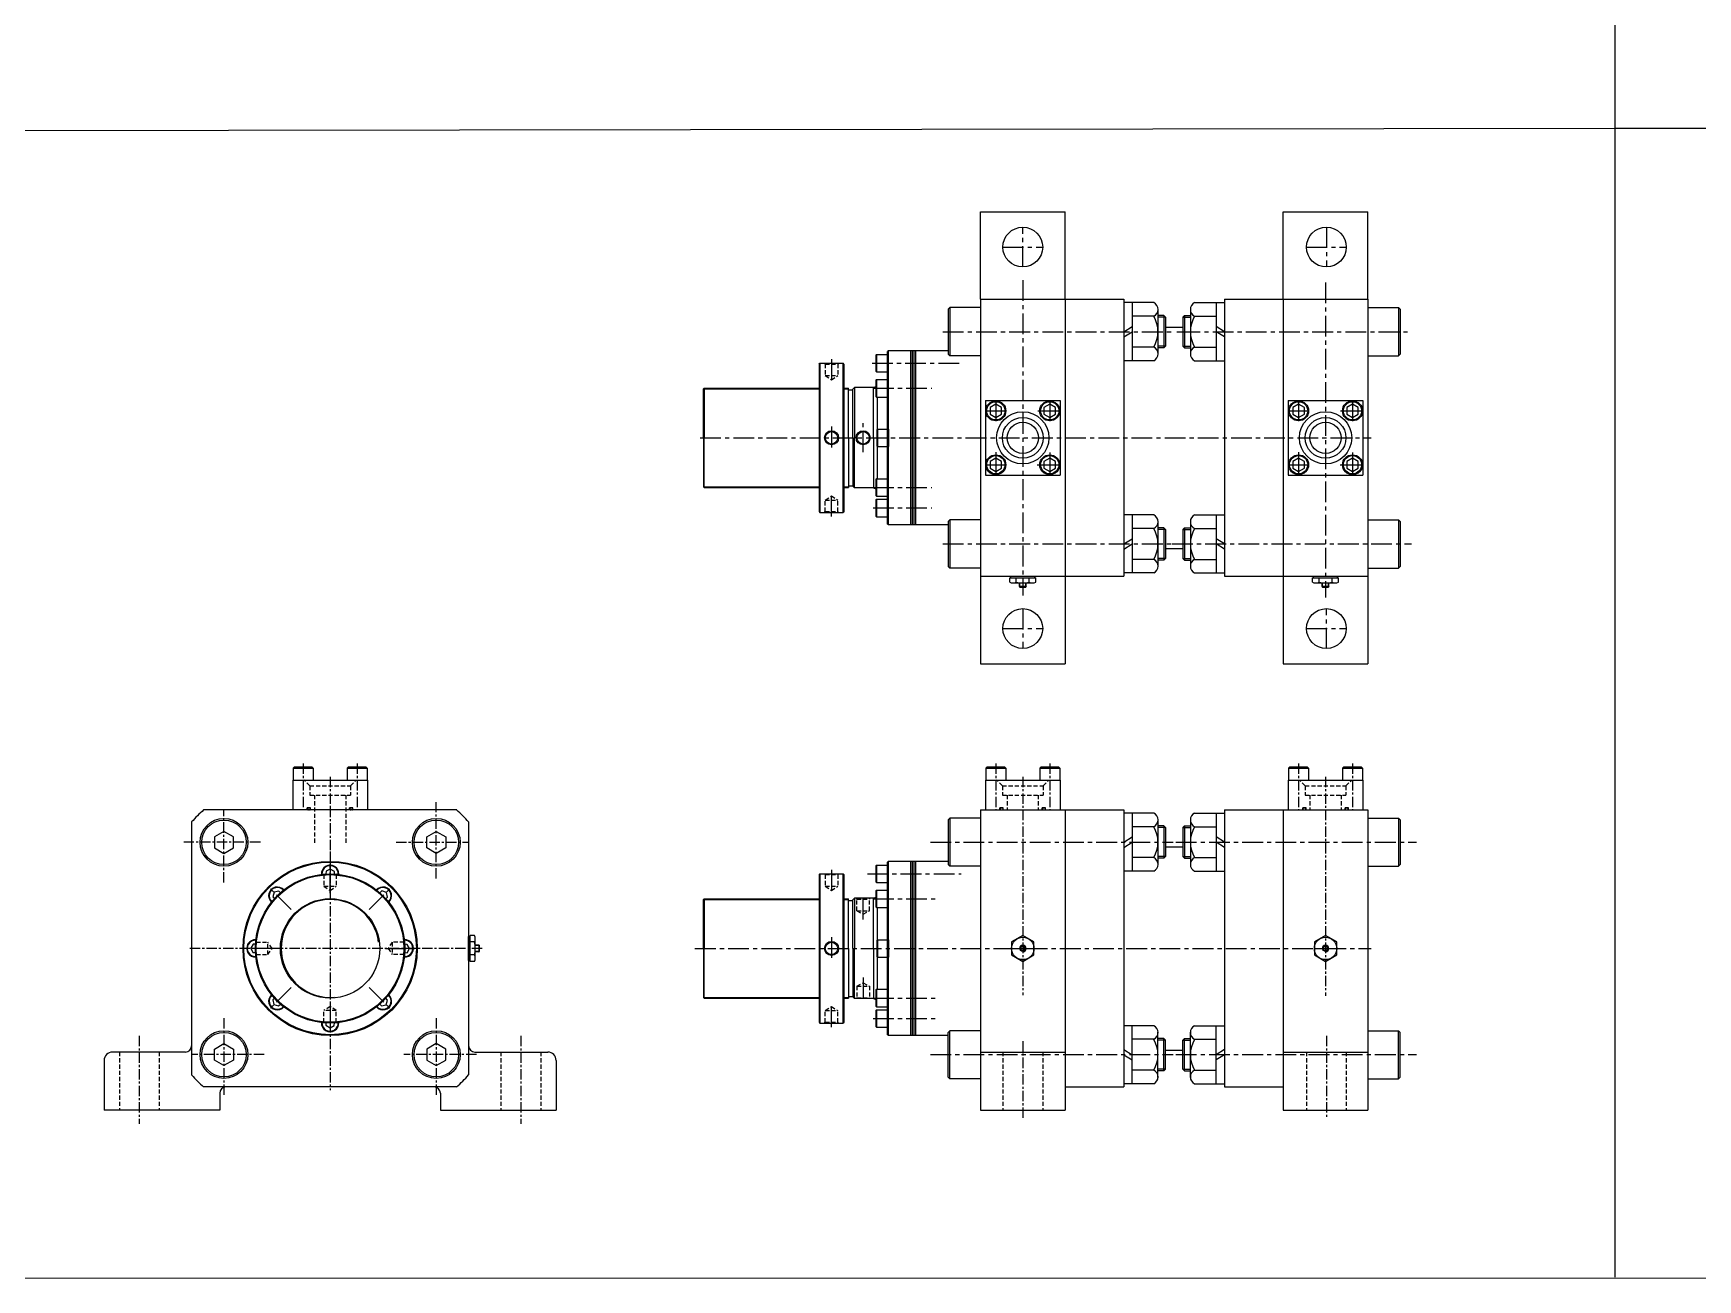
# Model space of a CAD drawing. Extents: x -819 to 10154, y 0 to 4840.
# Drawn here: x 6078 to 8085, y 0 to 1503 of the extents above; entities that cross this region are included whole.
import ezdxf

# ---------------------------------------------------------------- set-up
doc = ezdxf.new("R2010")
doc.units = 0
doc.header["$LTSCALE"] = 10
doc.header["$MEASUREMENT"] = 0
for name, pattern in [('CENTER', [2, 1.25, -0.25, 0.25, -0.25]), ('CENTERX2', [4, 2.5, -0.5, 0.5, -0.5]), ('HIDDENX2', [0.75, 0.5, -0.25])]:
    doc.linetypes.add(name, pattern=pattern)
doc.layers.get('0').update_dxf_attribs({"linetype": 'CONTINUOUS'})
doc.layers.get('DEFPOINTS').update_dxf_attribs({"linetype": 'CONTINUOUS'})
for name, color, linetype in [('BOM-UDEF', 3, 'CONTINUOUS'), ('CEN', 1, 'CENTERX2'), ('HID', 2, 'HIDDENX2'), ('ML', 7, 'CONTINUOUS')]:
    doc.layers.add(name, color=color, linetype=linetype)

msp = doc.modelspace()

# ---------------------------------------------------------------- linework, layer by layer
for p, q in [((7984.8, 3006.3), (7984.8, 3)), ((5969.5, 1385.9), (7984.8, 1388.9)), ((7984.8, 1388.9), (10154, 1388.9)), ((0, 0), (10154, 3))]:
    msp.add_line(p, q)
at = {"color": 7, "linetype": 'Continuous'}
for p, q in [((7255.3, 841.3), (7255.3, 846.3)), ((7255.3, 846.3), (7261.6, 846.3)), ((7256.3, 846.3), (7256.3, 848.3)), ((7256.3, 848.3), (7285.5, 848.3)), ((7261.6, 846.3), (7286.5, 846.3)), ((7263.1, 841.3), (7263.1, 846.3)), ((7278.7, 841.3), (7278.7, 846.3)), ((7285.5, 846.3), (7285.5, 848.3)), ((7286.5, 841.3), (7286.5, 846.3)), ((7620.3, 841.3), (7620.3, 846.3)), ((7620.3, 846.3), (7626.6, 846.3)), ((7621.3, 846.3), (7621.3, 848.3)), ((7621.3, 848.3), (7650.5, 848.3)), ((7626.6, 846.3), (7651.5, 846.3)), ((7628.1, 841.3), (7628.1, 846.3)), ((7643.7, 841.3), (7643.7, 846.3)), ((7650.5, 846.3), (7650.5, 848.3)), ((7651.5, 841.3), (7651.5, 846.3)), ((7258.5, 840.3), (7283.3, 840.3)), ((7266.9, 840.5), (7266.9, 840.5)), ((7266.9, 835.8), (7266.9, 840.3)), ((7266.9, 835.8), (7267.4, 835.3)), ((7274.9, 835.8), (7266.9, 835.8)), ((7267.4, 835.3), (7274.4, 835.3)), ((7274.9, 835.8), (7274.4, 835.3)), ((7274.9, 835.8), (7274.9, 840.3)), ((7623.5, 840.3), (7648.3, 840.3)), ((7631.9, 840.5), (7631.9, 840.5)), ((7631.9, 835.8), (7631.9, 840.3)), ((7631.9, 835.8), (7632.4, 835.3)), ((7639.9, 835.8), (7631.9, 835.8)), ((7632.4, 835.3), (7639.4, 835.3)), ((7639.9, 835.8), (7639.4, 835.3)), ((7639.9, 835.8), (7639.9, 840.3)), ((6602.8, 384.9), (6602.8, 414.1)), ((6604.8, 414.1), (6602.8, 414.1)), ((6609.9, 415.1), (6604.8, 415.1)), ((6604.8, 390.2), (6604.8, 415.1)), ((6609.9, 407.3), (6604.8, 407.3)), ((6610.8, 387.1), (6610.8, 411.9)), ((6615.3, 403.5), (6610.8, 403.5)), ((6615.3, 403.5), (6615.8, 403)), ((6615.3, 403.5), (6615.3, 395.5)), ((6615.8, 396), (6615.8, 403)), ((6604.8, 384.9), (6602.8, 384.9)), ((6609.9, 391.7), (6604.8, 391.7)), ((6604.8, 383.9), (6604.8, 390.2)), ((6609.9, 383.9), (6604.8, 383.9)), ((6610.6, 395.5), (6610.6, 395.5)), ((6615.3, 395.5), (6610.8, 395.5)), ((6615.3, 395.5), (6615.8, 396))]:
    msp.add_line(p, q, dxfattribs=at)
at = {"color": 1, "linetype": 'CENTER', "ltscale": 5}
for p, q in [((7257.4, 399.5), (7284.4, 399.5)), ((7622.4, 399.5), (7649.4, 399.5))]:
    msp.add_line(p, q, dxfattribs=at)
at = {"color": 7, "linetype": 'Continuous'}
for points in [[(7257.4, 391.7), (7270.9, 383.9), (7284.4, 391.7), (7284.4, 407.3), (7270.9, 415.1), (7257.4, 407.3)], [(7269.4, 402), (7268, 399.5), (7269.4, 397), (7272.3, 397), (7273.8, 399.5), (7272.3, 402)], [(7622.4, 391.7), (7635.9, 383.9), (7649.4, 391.7), (7649.4, 407.3), (7635.9, 415.1), (7622.4, 407.3)], [(7634.4, 402), (7633, 399.5), (7634.4, 397), (7637.3, 397), (7638.8, 399.5), (7637.3, 402)]]:
    msp.add_lwpolyline(points, close=True, dxfattribs=at)
for centre, radius in [((7270.9, 399.5), 13.5), ((7270.9, 399.5), 3.5), ((7635.9, 399.5), 13.5), ((7635.9, 399.5), 3.5)]:
    msp.add_circle(centre, radius, dxfattribs=at)
for centre, radius, start, end in [((7258.5, 845.9), 5.62, 235.6158, 270), ((7259.2, 848.5), 8.22, 241.7006, 298.2994), ((7270.9, 871.6), 31.3, 255.6172, 270.0141), ((7270.9, 871.6), 31.3, 269.9859, 284.3828), ((7282.6, 848.5), 8.22, 241.7006, 298.2994), ((7623.5, 845.9), 5.62, 235.6158, 270), ((7624.2, 848.5), 8.22, 241.7006, 298.2994), ((7635.9, 871.6), 31.3, 255.6172, 270.0141), ((7635.9, 871.6), 31.3, 269.9859, 284.3828), ((7647.6, 848.5), 8.22, 241.7006, 298.2994), ((6602.6, 411.2), 8.22, 331.7006, 28.2994), ((6579.5, 399.5), 31.3, 359.9859, 14.3828), ((6579.5, 399.5), 31.3, 345.6172, 0.0141), ((6602.6, 387.8), 8.22, 331.7006, 28.2994), ((6605.2, 387.1), 5.62, 325.6158, 0)]:
    msp.add_arc(centre, radius, start, end, dxfattribs=at)
at = {"layer": 'BOM-UDEF', "color": 0}
for p, q in [((7219.9, 1287.8), (7321.9, 1287.8)), ((7219.9, 1182.3), (7219.9, 1287.8)), ((7321.9, 1182.3), (7321.9, 1287.8)), ((7584.9, 1182.3), (7584.9, 1287.8)), ((7584.9, 1287.8), (7686.9, 1287.8)), ((7686.9, 1182.3), (7686.9, 1287.8)), ((7219.9, 848.3), (7219.9, 742.8)), ((7321.9, 848.3), (7321.9, 742.8)), ((7584.9, 848.3), (7584.9, 742.8)), ((7686.9, 848.3), (7686.9, 742.8)), ((7219.9, 742.8), (7321.9, 742.8)), ((7584.9, 742.8), (7686.9, 742.8))]:
    msp.add_line(p, q, dxfattribs=at)
for centre in [(7270.9, 1245.3), (7636.9, 1245.3), (7270.9, 785.3), (7636.9, 785.3)]:
    msp.add_circle(centre, 24, dxfattribs=at)
at = {"layer": 'CEN'}
for p, q in [((7270.9, 1221.3), (7270.9, 1269.3)), ((7636.9, 1269.3), (7636.9, 1221.3)), ((7246.9, 1245.3), (7295.4, 1245.3)), ((7612.9, 1245.3), (7660.9, 1245.3)), ((7270.9, 1205.3), (7270.9, 825.3)), ((7635.9, 1202.5), (7635.9, 822.8)), ((7174.6, 1143.3), (7451.6, 1143.3)), ((7429.2, 1125.3), (7428.9, 1125.3)), ((7456.5, 1143.3), (7479.6, 1143.3)), ((7459.9, 1143.3), (7734.7, 1143.3)), ((7040.3, 1110.1), (7040.3, 1081.7)), ((7089.2, 1105.3), (7196.6, 1105.3)), ((7090.4, 1075), (7161.3, 1075)), ((7225.9, 1047.8), (7252.9, 1047.8)), ((7238.4, 1060.3), (7238.4, 1032.8)), ((7289, 1047.8), (7315.9, 1047.8)), ((7303.4, 1060.3), (7303.4, 1032.8)), ((7590.9, 1047.8), (7617.9, 1047.8)), ((7603.4, 1060.3), (7603.4, 1032.8)), ((7654, 1047.8), (7680.9, 1047.8)), ((7668.4, 1060.3), (7668.4, 1032.8)), ((7040.3, 1028.8), (7040.3, 1001.8)), ((7078.4, 998.1), (7078.4, 1033.2)), ((6882, 1015.3), (7690.9, 1015.3)), ((7238.4, 997.8), (7238.4, 970.3)), ((7303.4, 997.6), (7303.4, 970.3)), ((7603.4, 997.8), (7603.4, 970.3)), ((7668.4, 997.6), (7668.4, 970.3)), ((7225.9, 982.8), (7253.5, 982.8)), ((7288.4, 982.8), (7315.9, 982.8)), ((7590.9, 982.8), (7618.5, 982.8)), ((7653.4, 982.8), (7680.9, 982.8)), ((7040.3, 920.4), (7040.3, 948.8)), ((7090.4, 955.5), (7161.3, 955.5)), ((7090.4, 930.7), (7161.3, 930.7)), ((7429.2, 905.3), (7428.9, 905.3)), ((7174.6, 887.3), (7449.6, 887.3)), ((7450.9, 887.3), (7739.4, 887.3)), ((7270.9, 809.3), (7270.9, 761.3)), ((7636.9, 761.3), (7636.9, 809.3)), ((7246.9, 785.3), (7295.4, 785.3)), ((7612.9, 785.3), (7660.9, 785.3)), ((7429.2, 545.7), (7428.9, 545.7)), ((7159.5, 527.5), (7452.2, 527.5)), ((7455.5, 527.5), (7745.7, 527.5)), ((6435.8, 516.5), (6435.8, 462.5)), ((6435.8, 466), (6435.8, 502)), ((7040.3, 494.4), (7040.3, 465.9)), ((7083.6, 489.5), (7196.6, 489.5)), ((6388.8, 446.5), (6363.4, 472)), ((6482.9, 446.5), (6508.3, 472)), ((7078.4, 434.4), (7078.4, 463.1)), ((7090.4, 459.3), (7166.9, 459.3)), ((7040.3, 413), (7040.3, 386)), ((6369.3, 399.5), (6333.3, 399.5)), ((6502.4, 399.5), (6538.4, 399.5)), ((6875.7, 399.5), (7690.9, 399.5)), ((7078.4, 364.6), (7078.4, 335.9)), ((6388.8, 352.4), (6363.4, 327)), ((6482.9, 352.4), (6508.3, 327)), ((6435.8, 333), (6435.8, 297)), ((7040.3, 304.6), (7040.3, 333)), ((7090.4, 339.7), (7166.9, 339.7)), ((7090.4, 315), (7166.9, 315)), ((7159.5, 271.5), (7452.2, 271.5)), ((7455.5, 271.5), (7745.7, 271.5)), ((7429.2, 253.3), (7428.9, 253.3))]:
    msp.add_line(p, q, dxfattribs=at)
at = {"layer": 'DEFPOINTS', "color": 0, "linetype": 'ByBlock'}
for p in [(7065.9, 956.8), (7065.9, 341)]:
    msp.add_point(p, dxfattribs=at)
at = {"layer": 'HID'}
for p, q in [((7031.8, 1105.3), (7032.8, 1104.3)), ((7032.8, 1104.3), (7032.8, 1090.3)), ((7032.8, 1104.3), (7047.8, 1104.3)), ((7048.8, 1105.3), (7047.8, 1104.3)), ((7047.8, 1104.3), (7047.8, 1090.3)), ((7032.8, 1090.3), (7040.3, 1085.1)), ((7032.8, 1090.3), (7047.8, 1090.3)), ((7040.3, 1085.1), (7047.8, 1090.3)), ((7032.8, 940.3), (7040.3, 945.4)), ((7040.3, 945.4), (7047.8, 940.3)), ((7031.8, 925.3), (7032.8, 926.3)), ((7032.8, 926.3), (7032.8, 940.3)), ((7032.8, 940.3), (7047.8, 940.3)), ((7032.8, 926.3), (7047.8, 926.3)), ((7047.8, 926.3), (7047.8, 940.3)), ((7048.8, 925.3), (7047.8, 926.3)), ((6411.3, 595.5), (6404.3, 602.5)), ((6460.4, 595.5), (6467.3, 602.5)), ((7246.3, 595.5), (7239.4, 602.5)), ((7295.4, 595.5), (7302.4, 602.5)), ((7611.3, 595.5), (7604.4, 602.5)), ((7660.4, 595.5), (7667.4, 602.5)), ((6411.3, 595.5), (6460.4, 595.5)), ((6411.3, 595.5), (6411.3, 584.5)), ((6411.3, 584.5), (6460.4, 584.5)), ((6417.1, 584.5), (6417.1, 525.6)), ((6454.6, 584.5), (6454.6, 525.6)), ((6460.4, 595.5), (6460.4, 584.5)), ((7246.3, 595.5), (7246.3, 584.5)), ((7246.3, 595.5), (7295.4, 595.5)), ((7246.3, 584.5), (7295.4, 584.5)), ((7252.1, 584.5), (7252.1, 566.5)), ((7289.6, 584.5), (7289.6, 566.5)), ((7295.4, 595.5), (7295.4, 584.5)), ((7611.3, 595.5), (7660.4, 595.5)), ((7611.3, 595.5), (7611.3, 584.5)), ((7611.3, 584.5), (7660.4, 584.5)), ((7617.1, 584.5), (7617.1, 566.5)), ((7654.6, 584.5), (7654.6, 566.5)), ((7660.4, 595.5), (7660.4, 584.5)), ((6408.3, 566.5), (6408.3, 568.9)), ((6408.3, 568.9), (6412.3, 568.9)), ((6412.3, 568.9), (6408.3, 568.9)), ((6408.3, 566.5), (6408.3, 568.9)), ((6412.3, 566.5), (6412.3, 568.9)), ((6412.3, 566.5), (6412.3, 568.9)), ((6459.3, 566.5), (6459.3, 568.9)), ((6463.3, 568.9), (6459.3, 568.9)), ((6459.3, 568.9), (6463.3, 568.9)), ((6459.3, 566.5), (6459.3, 568.9)), ((6463.3, 566.5), (6463.3, 568.9)), ((6463.3, 566.5), (6463.3, 568.9)), ((7243.4, 566.5), (7243.4, 568.9)), ((7243.4, 568.9), (7247.4, 568.9)), ((7247.4, 568.9), (7243.4, 568.9)), ((7243.4, 566.5), (7243.4, 568.9)), ((7247.4, 566.5), (7247.4, 568.9)), ((7247.4, 566.5), (7247.4, 568.9)), ((7294.4, 566.5), (7294.4, 568.9)), ((7298.4, 568.9), (7294.4, 568.9)), ((7294.4, 568.9), (7298.4, 568.9)), ((7294.4, 566.5), (7294.4, 568.9)), ((7298.4, 566.5), (7298.4, 568.9)), ((7298.4, 566.5), (7298.4, 568.9)), ((7608.4, 566.5), (7608.4, 568.9)), ((7608.4, 568.9), (7612.4, 568.9)), ((7612.4, 568.9), (7608.4, 568.9)), ((7608.4, 566.5), (7608.4, 568.9)), ((7612.4, 566.5), (7612.4, 568.9)), ((7612.4, 566.5), (7612.4, 568.9)), ((7659.4, 566.5), (7659.4, 568.9)), ((7663.4, 568.9), (7659.4, 568.9)), ((7659.4, 568.9), (7663.4, 568.9)), ((7659.4, 566.5), (7659.4, 568.9)), ((7663.4, 566.5), (7663.4, 568.9)), ((7663.4, 566.5), (7663.4, 568.9)), ((6427.7, 489.1), (6428.3, 488.5)), ((6428.3, 488.5), (6428.3, 474.5)), ((6428.3, 488.5), (6443.3, 488.5)), ((6444, 489.1), (6443.3, 488.5)), ((6443.3, 488.5), (6443.3, 474.5)), ((7031.8, 489.5), (7032.8, 488.5)), ((7032.8, 488.5), (7032.8, 474.5)), ((7032.8, 488.5), (7047.8, 488.5)), ((7048.8, 489.5), (7047.8, 488.5)), ((7047.8, 488.5), (7047.8, 474.5)), ((6428.3, 474.5), (6435.8, 469.3)), ((6428.3, 474.5), (6443.3, 474.5)), ((6435.8, 469.3), (6443.3, 474.5)), ((7032.8, 474.5), (7040.3, 469.3)), ((7032.8, 474.5), (7047.8, 474.5)), ((7040.3, 469.3), (7047.8, 474.5)), ((7069.9, 460), (7070.9, 459)), ((7070.9, 459), (7085.9, 459)), ((7070.9, 445), (7070.9, 459)), ((7070.9, 445), (7085.9, 445)), ((7070.9, 445), (7078.4, 441)), ((7078.4, 441), (7085.9, 445)), ((7085.9, 459), (7086.9, 460)), ((7085.9, 445), (7085.9, 459)), ((6346.2, 407.6), (6346.8, 407)), ((6346.2, 407.6), (6346.8, 407)), ((6346.8, 407), (6360.8, 407)), ((6346.8, 392), (6346.8, 407)), ((6346.8, 392), (6346.8, 407)), ((6366, 399.5), (6360.8, 407)), ((6360.8, 392), (6360.8, 407)), ((6510.8, 407), (6505.7, 399.5)), ((6524.8, 407), (6510.8, 407)), ((6510.8, 407), (6510.8, 392)), ((6525.5, 407.6), (6524.8, 407)), ((6525.5, 407.6), (6524.8, 407)), ((6524.8, 407), (6524.8, 392)), ((6524.8, 407), (6524.8, 392)), ((6346.2, 391.4), (6346.8, 392)), ((6346.2, 391.4), (6346.8, 392)), ((6346.8, 392), (6360.8, 392)), ((6360.8, 392), (6366, 399.5)), ((6505.7, 399.5), (6510.8, 392)), ((6524.8, 392), (6510.8, 392)), ((6525.5, 391.4), (6524.8, 392)), ((6525.5, 391.4), (6524.8, 392)), ((7070.9, 354), (7078.4, 357.9)), ((7070.9, 354), (7085.9, 354)), ((7070.9, 354), (7070.9, 340)), ((7078.4, 357.9), (7085.9, 354)), ((7085.9, 354), (7085.9, 340)), ((6435.8, 329.6), (6428.3, 324.5)), ((6428.3, 310.5), (6428.3, 324.5)), ((6443.3, 324.5), (6428.3, 324.5)), ((6443.3, 324.5), (6435.8, 329.6)), ((6443.3, 310.5), (6443.3, 324.5)), ((7032.8, 324.5), (7040.3, 329.6)), ((7032.8, 310.5), (7032.8, 324.5)), ((7032.8, 324.5), (7047.8, 324.5)), ((7040.3, 329.6), (7047.8, 324.5)), ((7047.8, 310.5), (7047.8, 324.5)), ((7069.9, 339), (7070.9, 340)), ((7070.9, 340), (7085.9, 340)), ((7085.9, 340), (7086.9, 339)), ((6427.7, 309.9), (6428.3, 310.5)), ((6427.7, 309.9), (6428.3, 310.5)), ((6443.3, 310.5), (6428.3, 310.5)), ((6443.3, 310.5), (6428.3, 310.5)), ((6444, 309.9), (6443.3, 310.5)), ((6444, 309.9), (6443.3, 310.5)), ((7031.8, 309.5), (7032.8, 310.5)), ((7032.8, 310.5), (7047.8, 310.5)), ((7048.8, 309.5), (7047.8, 310.5)), ((6181.8, 274.5), (6181.8, 204.5)), ((6229.8, 274.5), (6229.8, 204.5)), ((6641.8, 274.5), (6641.8, 204.5)), ((6689.8, 274.5), (6689.8, 204.5)), ((7246.9, 274.5), (7246.9, 204.5)), ((7294.9, 274.5), (7294.9, 204.5)), ((7612.9, 274.5), (7612.9, 204.5)), ((7660.9, 274.5), (7660.9, 204.5))]:
    msp.add_line(p, q, dxfattribs=at)
for centre, start, end in [((6409.7, 567.7), 90, 270), ((6411, 567.7), 270, 90), ((6460.7, 567.7), 90, 270), ((6462, 567.7), 270, 90), ((7244.7, 567.7), 90, 270), ((7246.1, 567.7), 270, 90), ((7295.7, 567.7), 90, 270), ((7297.1, 567.7), 270, 90), ((7609.7, 567.7), 90, 270), ((7611.1, 567.7), 270, 90), ((7660.7, 567.7), 90, 270), ((7662.1, 567.7), 270, 90)]:
    msp.add_arc(centre, 1.2, start, end, dxfattribs=at)
at = {"layer": 'ML'}
for p, q in [((7182.9, 1172.3), (7180.9, 1170.3)), ((7180.9, 1170.3), (7180.9, 1116.3)), ((7219.9, 1172.3), (7182.9, 1172.3)), ((7182.9, 1172.3), (7182.9, 1114.3)), ((7219.9, 1182.3), (7392.9, 1182.3)), ((7219.9, 1182.3), (7219.9, 848.3)), ((7321.9, 1182.3), (7321.9, 848.3)), ((7392.9, 1182.3), (7392.9, 848.3)), ((7428.9, 1178.3), (7392.9, 1178.3)), ((7402.9, 1178.3), (7402.9, 1108.3)), ((7433.9, 1170.6), (7433.9, 1116)), ((7472.9, 1170.6), (7472.9, 1116)), ((7477.9, 1178.3), (7513.9, 1178.3)), ((7503.9, 1178.3), (7503.9, 1108.3)), ((7513.9, 1182.3), (7513.9, 848.3)), ((7513.9, 1182.3), (7686.9, 1182.3)), ((7584.9, 1182.3), (7584.9, 848.3)), ((7686.9, 1182.3), (7686.9, 848.3)), ((7686.9, 1172.3), (7723.9, 1172.3)), ((7723.9, 1172.3), (7723.9, 1114.3)), ((7723.9, 1172.3), (7725.9, 1170.3)), ((7725.9, 1170.3), (7725.9, 1116.3)), ((7428.9, 1161.9), (7402.9, 1161.9)), ((7440.9, 1162.8), (7433.9, 1162.8)), ((7440.9, 1162.8), (7440.9, 1123.8)), ((7442.9, 1160.8), (7440.9, 1162.8)), ((7442.9, 1160.8), (7442.9, 1125.8)), ((7442.9, 1148.8), (7463.9, 1148.8)), ((7463.9, 1160.8), (7465.9, 1162.8)), ((7463.9, 1160.8), (7463.9, 1125.8)), ((7465.9, 1162.8), (7472.9, 1162.8)), ((7465.9, 1162.8), (7465.9, 1123.8)), ((7477.9, 1161.9), (7503.9, 1161.9)), ((7428.9, 1124.7), (7402.9, 1124.7)), ((7440.9, 1123.8), (7433.9, 1123.8)), ((7442.9, 1125.8), (7440.9, 1123.8)), ((7463.9, 1125.8), (7465.9, 1123.8)), ((7465.9, 1123.8), (7472.9, 1123.8)), ((7477.9, 1124.7), (7503.9, 1124.7)), ((7025.3, 1104.3), (7026.3, 1105.3)), ((7025.3, 1104.3), (7025.3, 926.3)), ((7026.3, 1105.3), (7054.3, 1105.3)), ((7026.3, 1105.3), (7026.3, 925.3)), ((7055.3, 1104.3), (7054.3, 1105.3)), ((7054.3, 925.3), (7054.3, 1105.3)), ((7055.3, 1104.3), (7055.3, 926.3)), ((7094.6, 1115.8), (7093.9, 1115.1)), ((7093.9, 1115.1), (7093.9, 1095.5)), ((7094.6, 1115.8), (7107.9, 1115.8)), ((7094.6, 1115.8), (7094.6, 1094.8)), ((7108.9, 1120.3), (7107.9, 1119.3)), ((7107.9, 911.3), (7107.9, 1119.3)), ((7107.9, 1115.8), (7107.9, 1094.8)), ((7107.9, 1114.3), (7107.9, 1096.3)), ((7180.9, 1120.3), (7108.9, 1120.3)), ((7108.9, 910.3), (7108.9, 1120.3)), ((7135.9, 910.3), (7135.9, 1120.3)), ((7137.9, 910.3), (7137.9, 1120.3)), ((7139.9, 910.3), (7139.9, 1120.3)), ((7141.9, 910.3), (7141.9, 1120.3)), ((7182.9, 1114.3), (7180.9, 1116.3)), ((7219.9, 1114.3), (7182.9, 1114.3)), ((7428.9, 1108.3), (7392.9, 1108.3)), ((7477.9, 1108.3), (7513.9, 1108.3)), ((7686.9, 1114.3), (7723.9, 1114.3)), ((7723.9, 1114.3), (7725.9, 1116.3)), ((7094.6, 1094.8), (7093.9, 1095.5)), ((7094.6, 1085.5), (7093.9, 1084.8)), ((7093.9, 1084.8), (7093.9, 1065.2)), ((7094.6, 1094.8), (7107.9, 1094.8)), ((7094.6, 1085.5), (7107.9, 1085.5)), ((7094.6, 1085.5), (7094.6, 1064.5)), ((7107.9, 1085.5), (7107.9, 1064.5)), ((7107.9, 1084), (7107.9, 1066)), ((6886.9, 1075.3), (6885.9, 1074.3)), ((6885.9, 1015.3), (6885.9, 1074.3)), ((6885.9, 1015.3), (6885.9, 1073.8)), ((6886.9, 1075.3), (7025.3, 1075.3)), ((6886.9, 1075.3), (6886.9, 1015.3)), ((7055.3, 1075.3), (7060.9, 1075.3)), ((7060.9, 1015.3), (7060.9, 1075.3)), ((7060.9, 1073), (7065.9, 1073)), ((7065.9, 1073.8), (7067.9, 1075.8)), ((7065.9, 1015.3), (7065.9, 1073.8)), ((7090.9, 1075.8), (7067.9, 1075.8)), ((7067.9, 1075.8), (7067.9, 1015.3)), ((7090.9, 1075.8), (7093.9, 1077)), ((7090.9, 1075.8), (7093.9, 1077)), ((7090.9, 1015.3), (7090.9, 1075.8)), ((7094.6, 1064.5), (7093.9, 1065.2)), ((7094.6, 1064.5), (7107.9, 1064.5)), ((7095.9, 966), (7095.9, 1064.5)), ((7225.9, 1060.3), (7225.9, 970.3)), ((7225.9, 1060.3), (7315.9, 1060.3)), ((7315.9, 1060.3), (7315.9, 970.3)), ((7590.9, 1060.3), (7590.9, 970.3)), ((7590.9, 1060.3), (7680.9, 1060.3)), ((7680.9, 1060.3), (7680.9, 970.3)), ((7095.6, 1025.8), (7094.9, 1025.1)), ((7094.9, 1025.1), (7094.9, 1005.5)), ((7095.6, 1025.8), (7108.9, 1025.8)), ((7095.6, 1025.8), (7095.6, 1004.8)), ((7108.9, 1025.8), (7108.9, 1004.8)), ((7108.9, 1024.3), (7108.9, 1006.3)), ((6885.9, 1015.3), (6885.9, 956.3)), ((6886.9, 955.3), (6886.9, 1015.3)), ((7060.9, 1015.3), (7060.9, 955.3)), ((7065.9, 1015.3), (7065.9, 956.8)), ((7067.9, 954.8), (7067.9, 1015.3)), ((7090.9, 1015.3), (7090.9, 954.8)), ((7095.6, 1004.8), (7094.9, 1005.5)), ((7095.6, 1004.8), (7108.9, 1004.8)), ((7094.6, 966), (7093.9, 965.3)), ((7093.9, 965.3), (7093.9, 945.7)), ((7094.6, 966), (7107.9, 966)), ((7094.6, 966), (7094.6, 945)), ((7107.9, 966), (7107.9, 945)), ((7107.9, 964.5), (7107.9, 946.5)), ((7225.9, 970.3), (7315.9, 970.3)), ((7590.9, 970.3), (7680.9, 970.3)), ((6886.9, 955.3), (6885.9, 956.3)), ((6886.9, 955.3), (7025.3, 955.3)), ((7055.3, 955.3), (7060.9, 955.3)), ((7060.9, 957.5), (7065.9, 957.5)), ((7065.9, 956.8), (7067.9, 954.8)), ((7090.9, 954.8), (7067.9, 954.8)), ((7090.9, 954.8), (7093.9, 953.6)), ((7094.6, 945), (7093.9, 945.7)), ((7094.6, 945), (7107.9, 945)), ((7025.3, 926.3), (7026.3, 925.3)), ((7026.3, 925.3), (7054.3, 925.3)), ((7055.3, 926.3), (7054.3, 925.3)), ((7094.6, 941.2), (7093.9, 940.5)), ((7093.9, 940.5), (7093.9, 920.9)), ((7094.6, 941.2), (7107.9, 941.2)), ((7094.6, 941.2), (7094.6, 920.2)), ((7107.9, 941.2), (7107.9, 920.2)), ((7107.9, 939.7), (7107.9, 921.7)), ((7094.6, 920.2), (7093.9, 920.9)), ((7094.6, 920.2), (7107.9, 920.2)), ((7108.9, 910.3), (7107.9, 911.3)), ((7180.9, 910.3), (7108.9, 910.3)), ((7182.9, 916.3), (7180.9, 914.3)), ((7180.9, 914.3), (7180.9, 860.3)), ((7219.9, 916.3), (7182.9, 916.3)), ((7182.9, 916.3), (7182.9, 858.3)), ((7428.9, 922.3), (7392.9, 922.3)), ((7402.9, 922.3), (7402.9, 852.3)), ((7428.9, 905.9), (7402.9, 905.9)), ((7433.9, 914.6), (7433.9, 860)), ((7440.9, 906.8), (7433.9, 906.8)), ((7440.9, 906.8), (7440.9, 867.8)), ((7442.9, 904.8), (7440.9, 906.8)), ((7442.9, 904.8), (7442.9, 869.8)), ((7463.9, 904.8), (7465.9, 906.8)), ((7463.9, 904.8), (7463.9, 869.8)), ((7465.9, 906.8), (7465.9, 867.8)), ((7465.9, 906.8), (7472.9, 906.8)), ((7472.9, 914.6), (7472.9, 860)), ((7477.9, 922.3), (7513.9, 922.3)), ((7477.9, 905.9), (7503.9, 905.9)), ((7503.9, 922.3), (7503.9, 852.3)), ((7686.9, 916.3), (7723.9, 916.3)), ((7723.9, 916.3), (7723.9, 858.3)), ((7723.9, 916.3), (7725.9, 914.3)), ((7725.9, 914.3), (7725.9, 860.3)), ((7428.9, 868.7), (7402.9, 868.7)), ((7440.9, 867.8), (7433.9, 867.8)), ((7442.9, 869.8), (7440.9, 867.8)), ((7442.9, 881.8), (7463.9, 881.8)), ((7463.9, 869.8), (7465.9, 867.8)), ((7465.9, 867.8), (7472.9, 867.8)), ((7477.9, 868.7), (7503.9, 868.7)), ((7182.9, 858.3), (7180.9, 860.3)), ((7219.9, 858.3), (7182.9, 858.3)), ((7219.9, 848.3), (7392.9, 848.3)), ((7428.9, 852.3), (7392.9, 852.3)), ((7477.9, 852.3), (7513.9, 852.3)), ((7513.9, 848.3), (7686.9, 848.3)), ((7686.9, 858.3), (7723.9, 858.3)), ((7723.9, 858.3), (7725.9, 860.3)), ((6390.8, 602.5), (6480.8, 602.5)), ((6390.8, 602.5), (6390.8, 566.5)), ((6391.3, 617), (6392.8, 618.5)), ((6391.3, 617), (6415.3, 617)), ((6391.3, 617), (6391.3, 602.5)), ((6392.8, 618.5), (6413.8, 618.5)), ((6413.8, 618.5), (6415.3, 617)), ((6415.3, 617), (6415.3, 602.5)), ((6456.3, 617), (6457.8, 618.5)), ((6456.3, 617), (6480.3, 617)), ((6456.3, 617), (6456.3, 602.5)), ((6457.8, 618.5), (6478.8, 618.5)), ((6478.8, 618.5), (6480.3, 617)), ((6480.3, 617), (6480.3, 602.5)), ((6480.8, 602.5), (6480.8, 566.5)), ((7225.9, 602.5), (7315.9, 602.5)), ((7225.9, 602.5), (7225.9, 566.5)), ((7226.4, 617), (7227.9, 618.5)), ((7226.4, 617), (7226.4, 602.5)), ((7226.4, 617), (7250.4, 617)), ((7227.9, 618.5), (7248.9, 618.5)), ((7248.9, 618.5), (7250.4, 617)), ((7250.4, 617), (7250.4, 602.5)), ((7291.4, 617), (7292.9, 618.5)), ((7291.4, 617), (7291.4, 602.5)), ((7291.4, 617), (7315.4, 617)), ((7292.9, 618.5), (7313.9, 618.5)), ((7313.9, 618.5), (7315.4, 617)), ((7315.4, 617), (7315.4, 602.5)), ((7315.9, 602.5), (7315.9, 566.5)), ((7590.9, 602.5), (7680.9, 602.5)), ((7590.9, 602.5), (7590.9, 566.5)), ((7591.4, 617), (7592.9, 618.5)), ((7591.4, 617), (7615.4, 617)), ((7591.4, 617), (7591.4, 602.5)), ((7592.9, 618.5), (7613.9, 618.5)), ((7613.9, 618.5), (7615.4, 617)), ((7615.4, 617), (7615.4, 602.5)), ((7656.4, 617), (7657.9, 618.5)), ((7656.4, 617), (7680.4, 617)), ((7656.4, 617), (7656.4, 602.5)), ((7657.9, 618.5), (7678.9, 618.5)), ((7678.9, 618.5), (7680.4, 617)), ((7680.4, 617), (7680.4, 602.5)), ((7680.9, 602.5), (7680.9, 566.5)), ((6588.4, 566.5), (6283.3, 566.5)), ((7219.9, 566.5), (7392.9, 566.5)), ((7219.9, 566.5), (7219.9, 204.5)), ((7321.9, 566.5), (7321.9, 204.5)), ((7392.9, 566.5), (7392.9, 232.5)), ((7428.9, 562.7), (7392.9, 562.7)), ((7402.9, 562.7), (7402.9, 492.7)), ((7477.9, 562.7), (7513.9, 562.7)), ((7503.9, 562.7), (7503.9, 492.7)), ((7513.9, 566.5), (7513.9, 232.5)), ((7513.9, 566.5), (7686.9, 566.5)), ((7584.9, 566.5), (7584.9, 204.5)), ((7686.9, 566.5), (7686.9, 204.5)), ((6268.8, 552), (6268.8, 247)), ((6602.8, 552), (6602.8, 247)), ((7182.9, 556.7), (7180.9, 554.7)), ((7180.9, 554.7), (7180.9, 500.7)), ((7219.9, 556.7), (7182.9, 556.7)), ((7182.9, 556.7), (7182.9, 498.7)), ((7428.9, 546.3), (7402.9, 546.3)), ((7433.9, 555), (7433.9, 500.4)), ((7440.9, 547.2), (7433.9, 547.2)), ((7440.9, 547.2), (7440.9, 508.2)), ((7442.9, 545.2), (7440.9, 547.2)), ((7442.9, 545.2), (7442.9, 510.2)), ((7463.9, 545.2), (7465.9, 547.2)), ((7463.9, 545.2), (7463.9, 510.2)), ((7465.9, 547.2), (7465.9, 508.2)), ((7465.9, 547.2), (7472.9, 547.2)), ((7472.9, 555), (7472.9, 500.4)), ((7477.9, 546.3), (7503.9, 546.3)), ((7686.9, 556.7), (7723.9, 556.7)), ((7723.9, 556.7), (7723.9, 498.7)), ((7723.9, 556.7), (7725.9, 554.7)), ((7725.9, 554.7), (7725.9, 500.7)), ((7442.9, 522.2), (7463.9, 522.2)), ((7108.9, 504.5), (7107.9, 503.5)), ((7107.9, 295.5), (7107.9, 503.5)), ((7180.9, 504.5), (7108.9, 504.5)), ((7108.9, 294.5), (7108.9, 504.5)), ((7135.9, 294.5), (7135.9, 504.5)), ((7137.9, 294.5), (7137.9, 504.5)), ((7139.9, 294.5), (7139.9, 504.5)), ((7141.9, 294.5), (7141.9, 504.5)), ((7428.9, 509.1), (7402.9, 509.1)), ((7440.9, 508.2), (7433.9, 508.2)), ((7442.9, 510.2), (7440.9, 508.2)), ((7463.9, 510.2), (7465.9, 508.2)), ((7465.9, 508.2), (7472.9, 508.2)), ((7477.9, 509.1), (7503.9, 509.1)), ((7025.3, 488.5), (7026.3, 489.5)), ((7025.3, 488.5), (7025.3, 310.5)), ((7026.3, 489.5), (7054.3, 489.5)), ((7026.3, 489.5), (7026.3, 309.5)), ((7055.3, 488.5), (7054.3, 489.5)), ((7054.3, 309.5), (7054.3, 489.5)), ((7055.3, 488.5), (7055.3, 310.5)), ((7094.6, 500), (7093.9, 499.3)), ((7093.9, 499.3), (7093.9, 479.7)), ((7094.6, 500), (7107.9, 500)), ((7094.6, 500), (7094.6, 479)), ((7107.9, 500), (7107.9, 479)), ((7107.9, 498.5), (7107.9, 480.5)), ((7182.9, 498.7), (7180.9, 500.7)), ((7219.9, 498.7), (7182.9, 498.7)), ((7428.9, 492.7), (7392.9, 492.7)), ((7477.9, 492.7), (7513.9, 492.7)), ((7686.9, 498.7), (7723.9, 498.7)), ((7723.9, 498.7), (7725.9, 500.7)), ((7094.6, 479), (7093.9, 479.7)), ((7094.6, 469.8), (7093.9, 469.1)), ((7093.9, 469.1), (7093.9, 449.5)), ((7094.6, 479), (7107.9, 479)), ((7094.6, 469.8), (7107.9, 469.8)), ((7094.6, 469.8), (7094.6, 448.8)), ((7107.9, 469.8), (7107.9, 448.8)), ((7107.9, 468.3), (7107.9, 450.3)), ((6886.9, 459.5), (6885.9, 458.5)), ((6885.9, 399.5), (6885.9, 458.5)), ((6885.9, 399.5), (6885.9, 458)), ((6886.9, 459.5), (7025.3, 459.5)), ((6886.9, 459.5), (6886.9, 399.5)), ((7055.3, 459.5), (7060.9, 459.5)), ((7060.9, 399.5), (7060.9, 459.5)), ((7060.9, 457.2), (7065.9, 457.2)), ((7065.9, 458), (7067.9, 460)), ((7065.9, 399.5), (7065.9, 458)), ((7090.9, 460), (7067.9, 460)), ((7067.9, 460), (7067.9, 399.5)), ((7090.9, 460), (7093.9, 461.2)), ((7090.9, 460), (7093.9, 461.2)), ((7090.9, 399.5), (7090.9, 460)), ((7094.6, 448.8), (7093.9, 449.5)), ((7094.6, 448.8), (7107.9, 448.8)), ((7095.9, 410), (7095.9, 448.8)), ((7095.6, 410), (7094.9, 409.3)), ((7094.9, 409.3), (7094.9, 389.7)), ((7095.6, 410), (7108.9, 410)), ((7095.6, 410), (7095.6, 389)), ((7108.9, 410), (7108.9, 389)), ((7108.9, 408.5), (7108.9, 390.5)), ((6885.9, 399.5), (6885.9, 340.5)), ((6886.9, 339.5), (6886.9, 399.5)), ((7060.9, 399.5), (7060.9, 339.5)), ((7065.9, 399.5), (7065.9, 341)), ((7067.9, 339), (7067.9, 399.5)), ((7090.9, 399.5), (7090.9, 339)), ((7095.6, 389), (7094.9, 389.7)), ((7095.6, 389), (7108.9, 389)), ((7095.9, 350.2), (7095.9, 389)), ((7060.9, 341.7), (7065.9, 341.7)), ((7094.6, 350.2), (7093.9, 349.5)), ((7093.9, 349.5), (7093.9, 329.9)), ((7094.6, 350.2), (7107.9, 350.2)), ((7094.6, 350.2), (7094.6, 329.2)), ((7107.9, 350.2), (7107.9, 329.2)), ((7107.9, 348.7), (7107.9, 330.7)), ((6886.9, 339.5), (6885.9, 340.5)), ((6886.9, 339.5), (7025.3, 339.5)), ((7055.3, 339.5), (7060.9, 339.5)), ((7065.9, 341), (7067.9, 339)), ((7090.9, 339), (7067.9, 339)), ((7090.9, 339), (7093.9, 337.8)), ((7094.6, 329.2), (7093.9, 329.9)), ((7094.6, 325.5), (7093.9, 324.8)), ((7093.9, 324.8), (7093.9, 305.2)), ((7094.6, 329.2), (7107.9, 329.2)), ((7094.6, 325.5), (7107.9, 325.5)), ((7094.6, 325.5), (7094.6, 304.5)), ((7107.9, 325.5), (7107.9, 304.5)), ((7107.9, 324), (7107.9, 306)), ((7025.3, 310.5), (7026.3, 309.5)), ((7026.3, 309.5), (7054.3, 309.5)), ((7055.3, 310.5), (7054.3, 309.5)), ((7094.6, 304.5), (7093.9, 305.2)), ((7094.6, 304.5), (7107.9, 304.5)), ((7428.9, 306.3), (7392.9, 306.3)), ((7402.9, 236.3), (7402.9, 306.3)), ((7477.9, 306.3), (7513.9, 306.3)), ((7503.9, 236.3), (7503.9, 306.3)), ((7108.9, 294.5), (7107.9, 295.5)), ((7180.9, 294.5), (7108.9, 294.5)), ((7182.9, 300.3), (7180.9, 298.3)), ((7180.9, 244.3), (7180.9, 298.3)), ((7219.9, 300.3), (7182.9, 300.3)), ((7182.9, 242.3), (7182.9, 300.3)), ((7428.9, 289.9), (7402.9, 289.9)), ((7433.9, 244), (7433.9, 298.6)), ((7440.9, 290.8), (7433.9, 290.8)), ((7440.9, 251.8), (7440.9, 290.8)), ((7442.9, 288.8), (7440.9, 290.8)), ((7442.9, 253.8), (7442.9, 288.8)), ((7463.9, 288.8), (7465.9, 290.8)), ((7463.9, 253.8), (7463.9, 288.8)), ((7465.9, 251.8), (7465.9, 290.8)), ((7465.9, 290.8), (7472.9, 290.8)), ((7472.9, 244), (7472.9, 298.6)), ((7477.9, 289.9), (7503.9, 289.9)), ((7686.9, 300.3), (7723.9, 300.3)), ((7723.9, 242.3), (7723.9, 300.3)), ((7723.9, 300.3), (7725.9, 298.3)), ((7725.9, 244.3), (7725.9, 298.3)), ((6163.3, 264.5), (6163.3, 204.5)), ((6261.3, 274.5), (6173.3, 274.5)), ((6610.3, 274.5), (6698.3, 274.5)), ((6708.3, 264.5), (6708.3, 204.5)), ((7219.9, 274.5), (7321.9, 274.5)), ((7442.9, 276.8), (7463.9, 276.8)), ((7584.9, 274.5), (7686.9, 274.5)), ((7182.9, 242.3), (7180.9, 244.3)), ((7219.9, 242.3), (7182.9, 242.3)), ((7428.9, 252.7), (7402.9, 252.7)), ((7440.9, 251.8), (7433.9, 251.8)), ((7442.9, 253.8), (7440.9, 251.8)), ((7463.9, 253.8), (7465.9, 251.8)), ((7465.9, 251.8), (7472.9, 251.8)), ((7477.9, 252.7), (7503.9, 252.7)), ((7686.9, 242.3), (7723.9, 242.3)), ((7723.9, 242.3), (7725.9, 244.3)), ((6588.4, 232.5), (6283.3, 232.5)), ((6302.8, 225), (6302.8, 204.5)), ((6568.8, 225), (6568.8, 204.5)), ((7321.9, 232.5), (7392.9, 232.5)), ((7428.9, 236.3), (7392.9, 236.3)), ((7477.9, 236.3), (7513.9, 236.3)), ((7513.9, 232.5), (7584.9, 232.5)), ((6302.8, 204.5), (6163.3, 204.5)), ((6568.8, 204.5), (6708.3, 204.5)), ((7219.9, 204.5), (7321.9, 204.5)), ((7584.9, 204.5), (7686.9, 204.5))]:
    msp.add_line(p, q, dxfattribs=at)
at = {"layer": 'ML', "color": 2}
for p, q in [((7392.9, 1143.3), (7402.9, 1149.6)), ((7442.9, 1160.8), (7433.9, 1160.8)), ((7463.9, 1160.8), (7472.9, 1160.8)), ((7513.9, 1143.3), (7503.9, 1149.6)), ((7392.9, 1137), (7402.9, 1143.3)), ((7442.9, 1125.8), (7433.9, 1125.8)), ((7463.9, 1125.8), (7472.9, 1125.8)), ((7513.9, 1137), (7503.9, 1143.3)), ((6885.9, 1074.3), (7025.3, 1074.3)), ((7055.3, 1074.3), (7060.9, 1074.3)), ((6885.9, 956.3), (7025.3, 956.3)), ((7055.3, 956.3), (7060.9, 956.3)), ((7442.9, 904.8), (7433.9, 904.8)), ((7463.9, 904.8), (7472.9, 904.8)), ((7392.9, 887.3), (7402.9, 893.6)), ((7392.9, 881), (7402.9, 887.3)), ((7513.9, 887.3), (7503.9, 893.6)), ((7513.9, 881), (7503.9, 887.3)), ((7442.9, 869.8), (7433.9, 869.8)), ((7463.9, 869.8), (7472.9, 869.8)), ((7267.4, 840.5), (7267.4, 840.5)), ((7267.4, 835.3), (7267.4, 840.3)), ((7274.4, 835.3), (7274.4, 840.3)), ((7632.4, 840.5), (7632.4, 840.5)), ((7632.4, 835.3), (7632.4, 840.3)), ((7639.4, 835.3), (7639.4, 840.3)), ((7442.9, 545.2), (7433.9, 545.2)), ((7463.9, 545.2), (7472.9, 545.2)), ((7392.9, 527.7), (7402.9, 534)), ((7392.9, 521.4), (7402.9, 527.7)), ((7513.9, 527.7), (7503.9, 534)), ((7513.9, 521.4), (7503.9, 527.7)), ((7442.9, 510.2), (7433.9, 510.2)), ((7463.9, 510.2), (7472.9, 510.2)), ((6885.9, 458.5), (7025.3, 458.5)), ((7055.3, 458.5), (7060.9, 458.5)), ((6615.8, 403), (6610.8, 403)), ((6610.7, 396), (6610.7, 396)), ((6615.8, 396), (6610.8, 396)), ((6885.9, 340.5), (7025.3, 340.5)), ((7055.3, 340.5), (7060.9, 340.5)), ((7442.9, 288.8), (7433.9, 288.8)), ((7463.9, 288.8), (7472.9, 288.8)), ((7392.9, 277.6), (7402.9, 271.3)), ((7392.9, 271.3), (7402.9, 265)), ((7513.9, 277.6), (7503.9, 271.3)), ((7513.9, 271.3), (7503.9, 265)), ((7442.9, 253.8), (7433.9, 253.8)), ((7463.9, 253.8), (7472.9, 253.8))]:
    msp.add_line(p, q, dxfattribs=at)
at = {"layer": 'ML', "color": 1, "linetype": 'CENTER'}
for p, q in [((6403.3, 622.5), (6403.3, 566.5)), ((6468.3, 622.5), (6468.3, 566.5)), ((7238.4, 622.5), (7238.4, 566.5)), ((7303.4, 622.5), (7303.4, 566.5)), ((7603.4, 622.5), (7603.4, 566.5)), ((7668.4, 622.5), (7668.4, 566.5)), ((6435.8, 606.5), (6435.8, 562.5)), ((7270.9, 606.5), (7270.9, 343.3)), ((7635.9, 606.5), (7635.9, 342.3)), ((6307.8, 479.1), (6307.8, 566.5)), ((6435.8, 570.5), (6435.8, 228.5)), ((6563.8, 483.7), (6563.8, 575.9)), ((6351.7, 527.5), (6259.5, 527.5)), ((6515.5, 527.5), (6602.8, 527.5)), ((6619.2, 399.5), (6264.8, 399.5)), ((6307.8, 315.3), (6307.8, 223.1)), ((6563.8, 315.3), (6563.8, 223.1)), ((6205.8, 294), (6205.8, 187.9)), ((6665.8, 294), (6665.8, 187.9)), ((7270.9, 287.8), (7270.9, 193.7)), ((7636.9, 294), (7636.9, 195.3)), ((6356.2, 271.5), (6268.8, 271.5)), ((6612.2, 271.5), (6524.8, 271.5))]:
    msp.add_line(p, q, dxfattribs=at)
at = {"layer": 'ML'}
for points in [[(7245.4, 1051.8), (7238.4, 1055.9), (7231.4, 1051.8), (7231.4, 1043.7), (7238.4, 1039.7), (7245.4, 1043.7)], [(7310.4, 1051.8), (7303.4, 1055.9), (7296.4, 1051.8), (7296.4, 1043.7), (7303.4, 1039.7), (7310.4, 1043.7)], [(7610.4, 1051.8), (7603.4, 1055.9), (7596.4, 1051.8), (7596.4, 1043.7), (7603.4, 1039.7), (7610.4, 1043.7)], [(7675.4, 1051.8), (7668.4, 1055.9), (7661.4, 1051.8), (7661.4, 1043.7), (7668.4, 1039.7), (7675.4, 1043.7)], [(7245.4, 986.8), (7238.4, 990.9), (7231.4, 986.8), (7231.4, 978.7), (7238.4, 974.7), (7245.4, 978.7)], [(7310.4, 986.8), (7303.4, 990.9), (7296.4, 986.8), (7296.4, 978.7), (7303.4, 974.7), (7310.4, 978.7)], [(7610.4, 986.8), (7603.4, 990.9), (7596.4, 986.8), (7596.4, 978.7), (7603.4, 974.7), (7610.4, 978.7)], [(7675.4, 986.8), (7668.4, 990.9), (7661.4, 986.8), (7661.4, 978.7), (7668.4, 974.7), (7675.4, 978.7)], [(6307.8, 514.2), (6319.3, 520.9), (6319.3, 534.1), (6307.8, 540.7), (6296.4, 534.1), (6296.4, 520.9)], [(6563.8, 514.2), (6552.4, 520.9), (6552.4, 534.1), (6563.8, 540.7), (6575.3, 534.1), (6575.3, 520.9)], [(6307.8, 284.7), (6319.3, 278.1), (6319.3, 264.9), (6307.8, 258.2), (6296.4, 264.9), (6296.4, 278.1)], [(6563.8, 284.7), (6552.4, 278.1), (6552.4, 264.9), (6563.8, 258.2), (6575.3, 264.9), (6575.3, 278.1)]]:
    msp.add_lwpolyline(points, close=True, dxfattribs=at)
for points in [[(6440.9, 489.4), (6440.9, 492.2), (6436, 495.3), (6430.9, 492.5), (6430.8, 489.4)], [(6375.8, 466.6), (6373.9, 468.7), (6368.3, 467.3), (6366.6, 461.8), (6368.8, 459.5)], [(6502.9, 459.5), (6505, 461.5), (6503.7, 467.1), (6498.2, 468.8), (6495.8, 466.6)], [(6346, 404.5), (6343.1, 404.6), (6340.1, 399.7), (6342.8, 394.6), (6346, 394.5)], [(6525.7, 394.5), (6528.6, 394.4), (6531.6, 399.3), (6528.9, 404.4), (6525.7, 404.5)], [(6368.8, 339.5), (6366.7, 337.5), (6368, 331.9), (6373.5, 330.2), (6375.9, 332.4)], [(6495.9, 332.4), (6497.8, 330.3), (6503.4, 331.6), (6505.1, 337.2), (6502.9, 339.5)], [(6430.8, 309.6), (6430.8, 306.8), (6435.7, 303.7), (6440.8, 306.5), (6440.9, 309.6)]]:
    msp.add_lwpolyline(points, dxfattribs=at)
for centre, radius in [((7238.4, 1047.8), 12), ((7238.4, 1047.8), 11), ((7270.9, 1015.3), 31.5), ((7303.4, 1047.8), 12), ((7303.4, 1047.8), 11), ((7603.4, 1047.8), 12), ((7603.4, 1047.8), 11), ((7635.9, 1015.3), 31.5), ((7668.4, 1047.8), 12), ((7668.4, 1047.8), 11), ((7040.3, 1015.3), 8.5), ((7078.4, 1015.3), 8.5), ((7270.9, 1015.3), 24.6), ((7270.9, 1015.3), 18.8), ((7635.9, 1015.3), 24.6), ((7635.9, 1015.3), 18.8), ((7040.3, 1015.3), 7.5), ((7078.4, 1015.3), 7.5), ((7238.4, 982.8), 12), ((7238.4, 982.8), 11), ((7303.4, 982.8), 12), ((7303.4, 982.8), 11), ((7603.4, 982.8), 12), ((7603.4, 982.8), 11), ((7668.4, 982.8), 12), ((7668.4, 982.8), 11), ((6307.8, 527.5), 28.8), ((6307.8, 527.5), 26.8), ((6563.8, 527.5), 28.8), ((6563.8, 527.5), 26.8), ((6435.8, 399.5), 105), ((6435.8, 399.5), 104), ((6435.8, 399.5), 90), ((6435.8, 399.5), 89), ((6435.8, 399.5), 60), ((7040.3, 399.5), 8.5), ((7040.3, 399.5), 7.5), ((6307.8, 271.5), 28.8), ((6307.8, 271.5), 26.8), ((6563.8, 271.5), 28.8), ((6563.8, 271.5), 26.8)]:
    msp.add_circle(centre, radius, dxfattribs=at)
for centre, radius, start, end in [((7424.7, 1170.1), 9.21, 297.0922, 62.9078), ((7482.1, 1170.1), 9.21, 117.0922, 242.9078), ((7396.8, 1143.3), 37.1, 329.9227, 30.0773), ((7510, 1143.3), 37.1, 149.9227, 210.0773), ((7424.7, 1116.5), 9.21, 297.0979, 62.9021), ((7482.1, 1116.5), 9.21, 117.0979, 242.9021), ((7424.7, 914.1), 9.21, 297.0922, 62.9078), ((7396.8, 887.3), 37.1, 329.9227, 30.0773), ((7482.1, 914.1), 9.21, 117.0922, 242.9078), ((7510, 887.3), 37.1, 149.9227, 210.0773), ((7424.7, 860.5), 9.21, 297.0979, 62.9021), ((7482.1, 860.5), 9.21, 117.0979, 242.9021), ((6435.8, 399.5), 226.2, 132.4072, 137.5928), ((6435.8, 399.5), 226.2, 42.4072, 47.5928), ((7424.7, 554.5), 9.21, 297.0922, 62.9078), ((7482.1, 554.5), 9.21, 117.0922, 242.9078), ((7396.8, 527.7), 37.1, 329.9227, 30.0773), ((7510, 527.7), 37.1, 149.9227, 210.0773), ((7424.7, 500.9), 9.21, 297.0979, 62.9021), ((7482.1, 500.9), 9.21, 117.0979, 242.9021), ((6435.8, 489.5), 10.5, 356.6558, 183.3442), ((6435.8, 489.5), 9.8, 356.879, 183.121), ((6372.2, 463.1), 10.5, 41.6558, 228.3442), ((6372.2, 463.1), 9.8, 41.879, 228.121), ((6499.5, 463.1), 10.5, 311.6558, 138.3442), ((6499.5, 463.1), 9.8, 311.879, 138.121), ((6345.8, 399.5), 10.5, 86.6558, 273.3442), ((6345.8, 399.5), 9.8, 86.879, 273.121), ((6525.8, 399.5), 10.5, 266.6558, 93.3442), ((6525.8, 399.5), 9.8, 266.879, 93.121), ((6372.2, 335.9), 10.5, 131.6558, 318.3442), ((6372.2, 335.9), 9.8, 131.879, 318.121), ((6499.5, 335.9), 10.5, 221.6558, 48.3442), ((6499.5, 335.9), 9.8, 221.879, 48.121), ((6435.8, 309.5), 10.5, 176.6558, 3.3442), ((6435.8, 309.5), 9.8, 176.879, 3.121), ((7424.7, 298.1), 9.21, 297.0979, 62.9021), ((7482.1, 298.1), 9.21, 117.0979, 242.9021), ((6261.3, 282), 7.5, 270, 0), ((6610.3, 282), 7.5, 180, 270), ((7396.8, 271.3), 37.1, 329.9227, 30.0773), ((7510, 271.3), 37.1, 149.9227, 210.0773), ((6173.3, 264.5), 10, 90, 180), ((6698.3, 264.5), 10, 0, 90), ((6435.8, 399.5), 226.2, 222.4072, 227.5928), ((6435.8, 399.5), 226.2, 312.4072, 317.5928), ((7424.7, 244.5), 9.21, 297.0922, 62.9078), ((7482.1, 244.5), 9.21, 117.0922, 242.9078), ((6310.3, 225), 7.5, 90, 180), ((6561.3, 225), 7.5, 0, 90)]:
    msp.add_arc(centre, radius, start, end, dxfattribs=at)
at = {"layer": 'ML', "color": 2}
for centre, radius, start, end in [((6435.8, 399.5), 59, 7.4527, 275.1411), ((7270.9, 399.5), 4, 270, 180), ((7635.9, 399.5), 4, 270, 180)]:
    msp.add_arc(centre, radius, start, end, dxfattribs=at)

doc.saveas('drawing.dxf')
